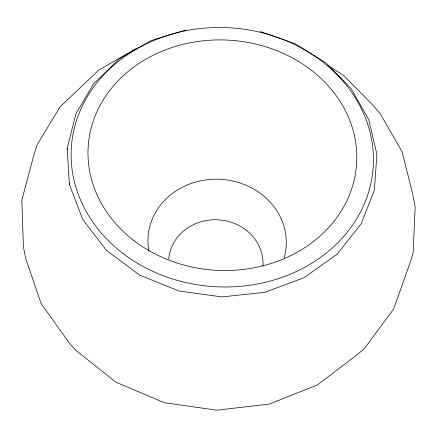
<?xml version="1.0" encoding="UTF-8"?>
<svg xmlns="http://www.w3.org/2000/svg" width="437" height="437" viewBox="0 0 437 437"><rect width="100%" height="100%" fill="white"/><g stroke="black" fill="none" stroke-linecap="round" stroke-linejoin="round"><path stroke-width="0.66" d="M67.254 149.296L67.2 148.345L75.847 113.828L93.573 83.899L119.465 58.766L150.787 40.734M136.054 48.616L98.762 70.078L60.044 106.885L37.167 144.729L33.589 156.206L21.85 200.053L23.38 246.435L25.663 258.469L41.182 303.682L70.428 344.493L76.59 350.971L116.084 382.238L164.148 402.674L216.79 410.19L269.383 404.05L317.349 384.97L356.778 354.981L364.294 348.742L393.568 309.123L409.36 264.811L413.123 252.99L415.15 207.111L412.878 194.667L402.073 151.77L379.977 113.352L373.28 105.628L343.422 75.246L327.941 65.572M151.202 40.565L186.282 29.858M260.179 31.497L294.98 43.705M295.308 43.891L326.215 63.19L351.135 88.635L368.768 119.7L376.907 154.294L374.367 190.128L361.181 223.749L337.14 254.181L303.994 277.763L264.746 292.342L221.87 296.914L178.946 290.982L139.589 275.102L106.431 250.319L82.817 219.658L69.368 184.534L67.2 148.345M69.314 183.589L69.368 184.534M168.72 259.103A47.245 43.088 3.5 0 1 219.03 219.898A47.245 43.088 3.5 0 1 262.959 265.942M148.941 251.379A69.199 62.36 3.5 0 1 220.057 179.301A69.199 62.36 3.5 0 1 284.05 258.109M123.158 253.586A151.235 129.658 3.5 0 0 370.674 184.332A151.235 129.658 3.5 0 0 172.986 33.813A151.235 129.658 3.5 0 0 123.158 253.586M133.427 240.203A134.492 115.237 3.5 0 0 354.15 180.219A134.492 115.237 3.5 0 0 179.612 45.224A134.492 115.237 3.5 0 0 133.427 240.203"/></g></svg>
